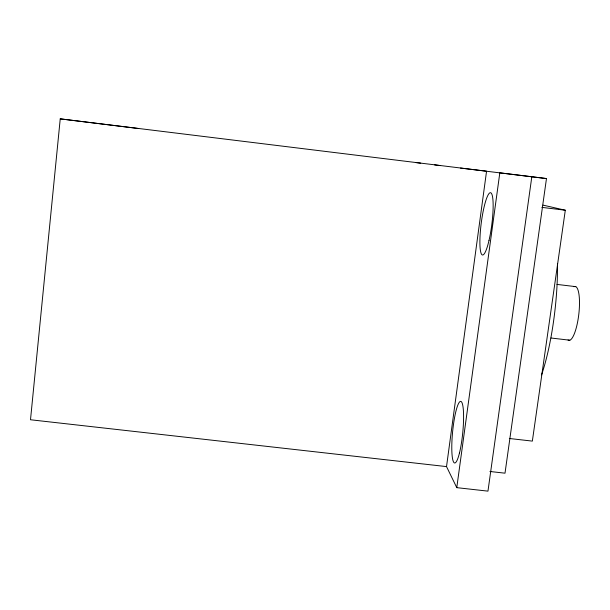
<?xml version="1.0" encoding="UTF-8"?>
<svg xmlns="http://www.w3.org/2000/svg" width="610" height="610" viewBox="0 0 610 610"><rect width="100%" height="100%" fill="white"/><g stroke="black" fill="none" stroke-linecap="round" stroke-linejoin="round"><path stroke-width="0.91" d="M446.52 466.597L486.559 171.204L60.237 118.858L30.5 419.756L446.52 466.597L456.776 487.649L487.962 491.141L531.821 176.755M456.776 487.649L499.819 172.828L546.476 178.562L505.004 473.185L489.929 471.484M543.045 205.12L565.302 210.229L532.347 441.106L509.335 438.491M550.99 338.001L569.809 340.212M557.006 284.412L575.794 286.654M415.448 162.527L420.694 163.167M434.587 164.875L440.633 165.615M460.55 168.063L546.476 178.562M541.855 207.369L565.302 210.229M60.237 118.858L138.653 128.535M557.441 263.413A91.401 19.977 -83.3 0 1 541.55 374.883M574.002 286.731A27.107 6.786 -83.4 0 1 578.867 313.708A27.107 6.786 -83.4 0 1 568.047 339.968M489.007 240.462A31.415 5.337 -82.7 0 0 490.631 192.722A31.415 5.337 -82.7 0 0 479.956 238.403A31.415 5.337 -82.7 0 0 489.007 240.462M459.498 452.902A30.95 5.093 -84.4 0 0 461.648 402.082A30.95 5.093 -84.4 0 0 451.918 441.587A30.95 5.093 -84.4 0 0 459.498 452.902"/></g></svg>
